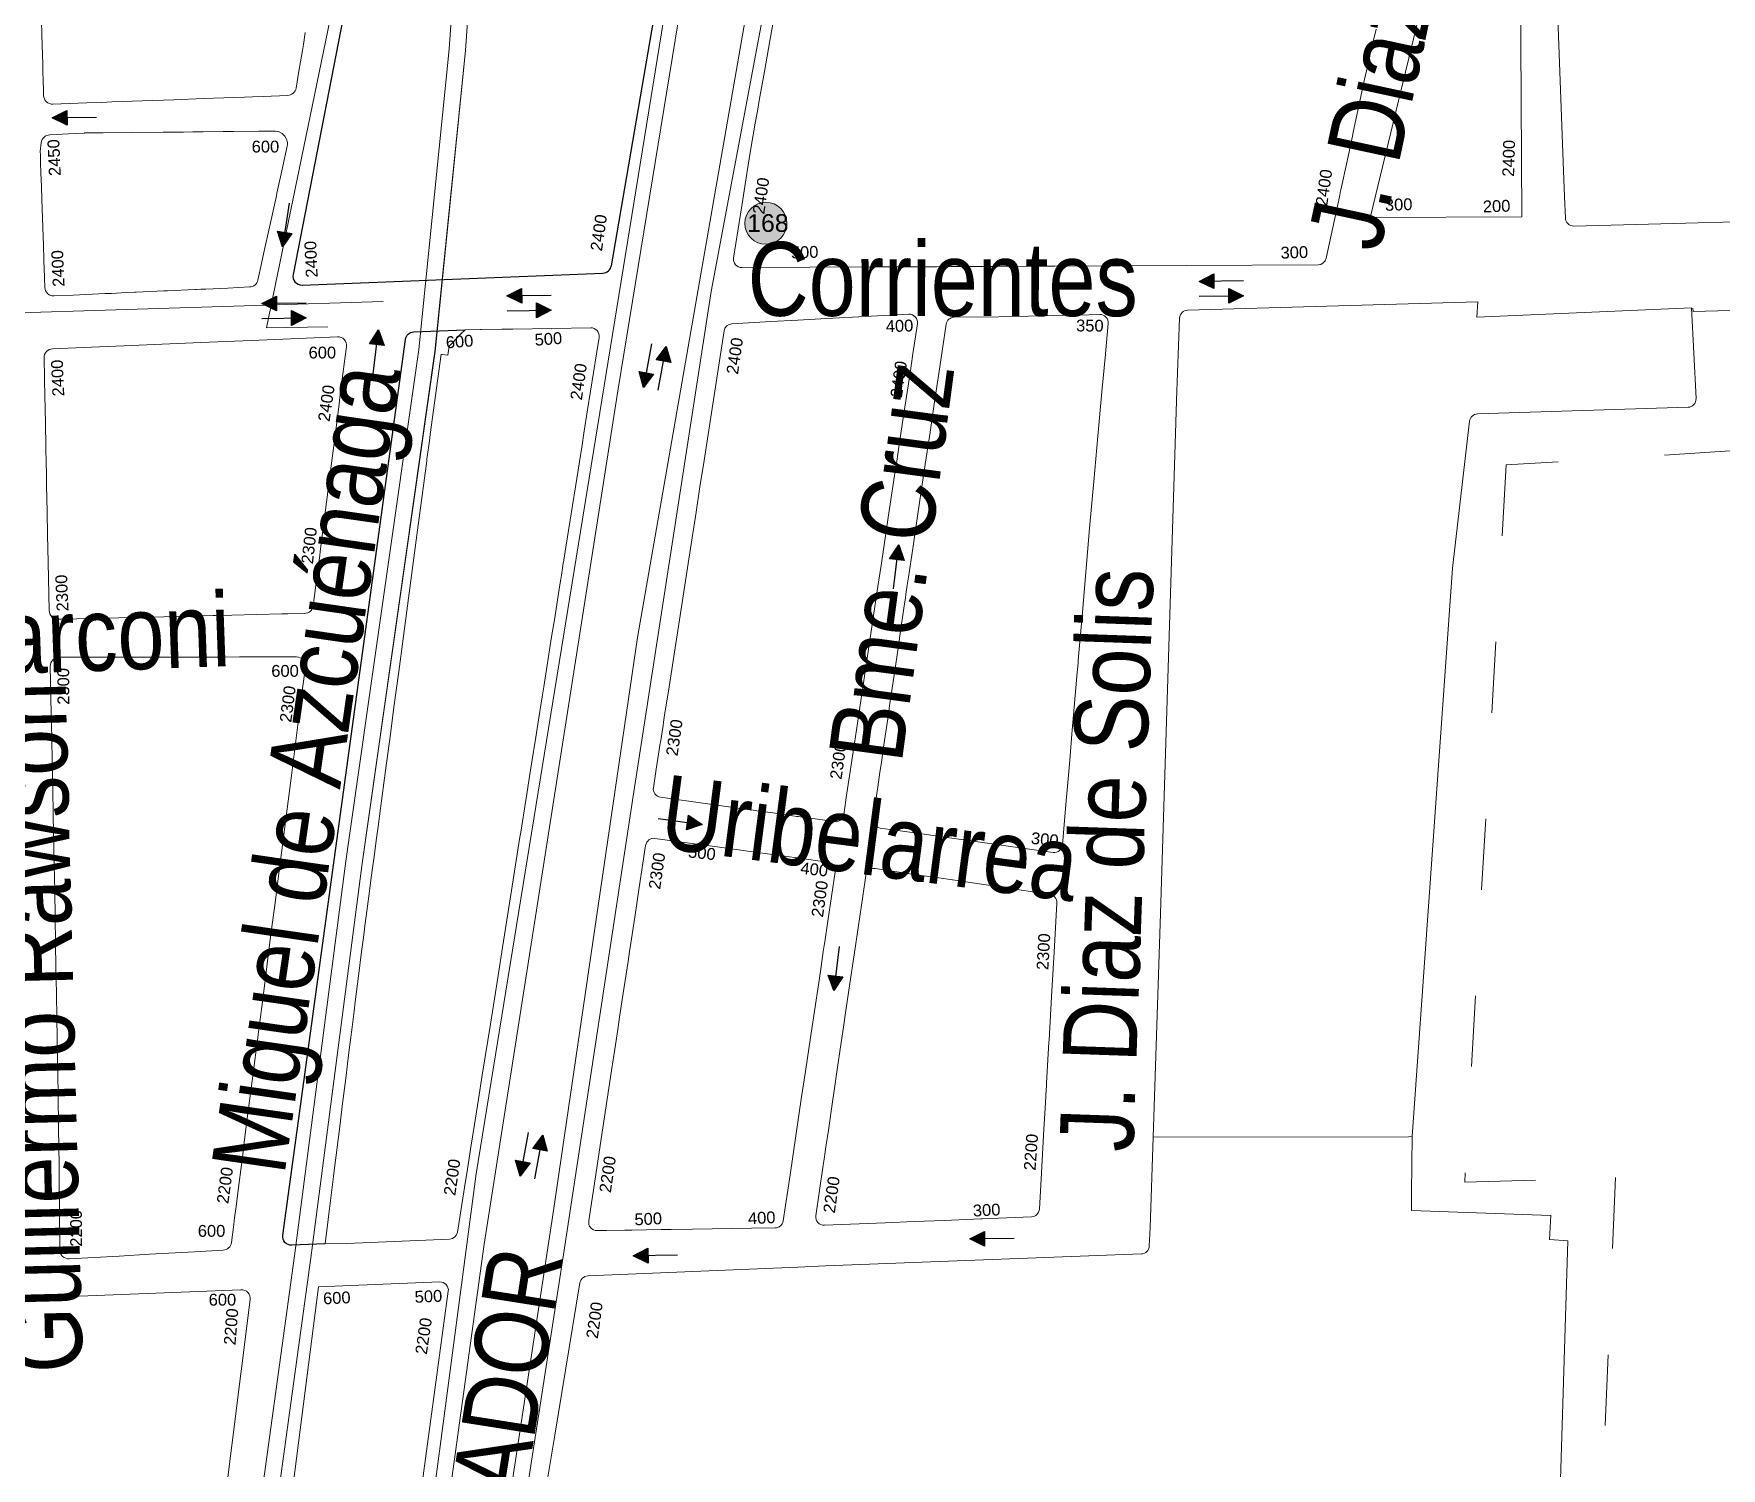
# Model space of a CAD drawing. Header units: millimetres. Extents: x 11558 to 23675, y 49449 to 61482.
# Drawn here: x 20650 to 21221, y 56063 to 56549 of the extents above; entities that cross this region are included whole.
import ezdxf

# ---------------------------------------------------------------- set-up
doc = ezdxf.new("R2010")
doc.units = ezdxf.units.MM
doc.linetypes.add('ACAD_ISO03W100', pattern=[30, 12, -18])
for name, color, linetype in [('0. plano base - nombres calles', 22, 'Continuous'), ('0. Plano Base - PLANO', 254, 'Continuous'), ('0. Plano base - sentido calles', 253, 'Continuous'), ('0. vias del tren', 252, 'VÍAS'), ('0.BARRIOS - DIVISIÓN', 12, 'ACAD_ISO03W100'), ('7. puesta en valor CC la lucila', 212, 'Continuous'), ('numeración', 7, 'Continuous')]:
    doc.layers.add(name, color=color, linetype=linetype)
for name, color, linetype, true_color in [('Linea 168 IDA', 7, 'Continuous', 0x1a1a1a), ('Linea 168 REGRESO', 7, 'Continuous', 0x330000), ('Linea 29 IDA', 7, 'Continuous', 0xc7c700), ('Linea 29 REGRESO', 7, 'Continuous', 0x004285), ('Linea 707 - ex333', 7, 'Continuous', 0xad002b), ('Linea 707 - ex333 -', 7, 'Continuous', 0x616161)]:
    doc.layers.add(name, color=color, linetype=linetype, true_color=true_color)
doc.layers.get('7. puesta en valor CC la lucila').off()
doc.styles.get("Standard").update_dxf_attribs({"font": 'arial.ttf'})
doc.linetypes.add('VÍAS', pattern='A,0.15,[130,ltypeshp.shx,S=0.25,R=0,X=0,Y=0],0.15', length=0.3)

# ---------------------------------------------------------------- blocks, each defined once
blk = doc.blocks.new('MANZANAS')
at = {"layer": '0. Plano Base - PLANO', "color": 0, "linetype": 'VÍAS', "lineweight": 5, "ltscale": 4}
for points in [[(5639317.55, 6181609.48), (5639366.67, 6181528.31), (5639386.35, 6181488.1), (5639390.94, 6181476.96), (5639403.83, 6181441.05), (5639428.42, 6181376.31), (5639440.04, 6181331.21), (5639450.46, 6181273.21), (5639462.67, 6181184.24), (5639472.53, 6181112.33), (5639482.51, 6181062.28), (5639489.44, 6181037.84), (5639518.21, 6180958.44), (5639538.98, 6180910.69), (5639576.7, 6180815.64), (5639634.63, 6180650.57), (5639680.81, 6180524.12), (5639783.34, 6180236.34)], [(5639322.12, 6181612.68), (5639371.55, 6181530.98), (5639391.43, 6181490.39), (5639396.14, 6181478.96), (5639409.05, 6181442.97), (5639433.73, 6181378), (5639445.48, 6181332.4), (5639455.96, 6181274.08), (5639468.18, 6181185), (5639478.02, 6181113.25), (5639487.92, 6181063.58), (5639494.74, 6181039.55), (5639523.38, 6180960.5), (5639544.12, 6180912.83), (5639581.91, 6180817.59), (5639639.87, 6180652.45), (5639686.05, 6180526.01), (5639788.58, 6180238.23)]]:
    blk.add_lwpolyline(points, dxfattribs=at)
at = {"layer": '0. Plano Base - PLANO', "color": 0, "linetype": 'Continuous', "lineweight": 5}
for points in [[(5639869.56, 6181351.35), (5639803.25, 6181310.3), (5639835.81, 6181157.64), (5639855.61, 6181121.89), (5639852.09, 6181119.65), (5639891.28, 6181050.66), (5639897.14, 6181040.35), (5639900.68, 6181034.12, 0.410845), (5639904.47, 6181033.05), (5639985.54, 6181077.88)], [(5639841.97, 6181003.77), (5639820.68, 6181089.93), (5639819.87, 6181093.78), (5639818.43, 6181100.56), (5639822.46, 6181102.65, -0.244872), (5639845.81, 6181102.62, -0.163586), (5639850.61, 6181097.63), (5639887.39, 6181027.67), (5639841.96, 6181003.79)], [(5639814.4, 6181061.34), (5639816.32, 6181053), (5639817.76, 6181047.78), (5639818.52, 6181045), (5639823.51, 6181026.83), (5639823.73, 6181026.03), (5639826.16, 6181017.19), (5639828.79, 6181007.6), (5639828.88, 6181007.24), (5639829.42, 6181005.28), (5639835.06, 6180984.7, -0.352152), (5639833.67, 6180981.48), (5639754.81, 6180940.03), (5639746.12, 6180935.46), (5639736.81, 6180930.56), (5639727.64, 6180925.74), (5639726.35, 6180925.06), (5639723.67, 6180923.65), (5639719.32, 6180921.37), (5639713.72, 6180918.42), (5639709.82, 6180916.37), (5639701.73, 6180912.12), (5639661, 6180890.71, -0.461923), (5639657.04, 6180892.29), (5639650.65, 6180911.32), (5639647.83, 6180919.72), (5639645.3, 6180927.27), (5639643.11, 6180934.17), (5639642.65, 6180935.63), (5639641.26, 6180940.08), (5639640.14, 6180943.67), (5639637.17, 6180953.14), (5639634.01, 6180963.24), (5639630.97, 6180972.93)], [(5639493.17, 6180893.17), (5639494.43, 6180889.29), (5639495.07, 6180887.33), (5639496.28, 6180883.6), (5639497.27, 6180880.53), (5639499.05, 6180875.06, -0.356156), (5639497.68, 6180871.52), (5639490.45, 6180867.42), (5639487.32, 6180865.64), (5639484.93, 6180864.29), (5639481.59, 6180862.39), (5639478.87, 6180860.85), (5639472.9, 6180857.46), (5639464.12, 6180852.48), (5639454.9, 6180847.25), (5639445.88, 6180842.13), (5639442.88, 6180840.43), (5639438.54, 6180837.97), (5639435.98, 6180836.51), (5639428.47, 6180832.25, -0.416741), (5639424.36, 6180833.4), (5639423.42, 6180835.1), (5639421.95, 6180837.75), (5639420.41, 6180840.52), (5639420.32, 6180840.68), (5639419.16, 6180842.77), (5639416.14, 6180848.19), (5639410.29, 6180858.7)], [(5639792.72, 6180493.16), (5639787.02, 6180510.82), (5639770.79, 6180560.49, -0.35513), (5639772.05, 6180563.79), (5639833.8, 6180599.28), (5639841.91, 6180603.9), (5639934.93, 6180656.82, 0.39076), (5639936.08, 6180660.44), (5639933.47, 6180666.03), (5639920.24, 6180693.67), (5639996.93, 6180733.74), (5639997.96, 6180734.3), (5640006.53, 6180717.42), (5640008.78, 6180712.98), (5640009.28, 6180711.99), (5640051.99, 6180732.29), (5640055.22, 6180724.86), (5640061.03, 6180727.32), (5640124.77, 6180594.85)], [(5639607.4, 6180469.8), (5639670.02, 6180505.53, -0.463147), (5639674.32, 6180503.97), (5639708.55, 6180411.44)]]:
    blk.add_lwpolyline(points, format="xyb", dxfattribs=at)
blk.add_lwpolyline([(5640033.78, 6181070.44), (5639953.68, 6181026.02), (5639952.96, 6181026.99)], dxfattribs=at)
for points in [[(5639967.05, 6180996.43), (5639904.85, 6180961.59, 0.371936), (5639903.6, 6180958.15), (5639921.43, 6180911.34), (5639997.96, 6180734.3), (5639996.93, 6180733.74), (5639920.24, 6180693.67), (5639887.52, 6180761.99), (5639815.5, 6180911.93), (5639812.35, 6180918.5), (5639812.26, 6180918.69), (5639800.37, 6180943.86, -0.394903), (5639801.54, 6180947.5), (5639887.4, 6180995.28), (5639889.56, 6180990.54), (5639952.53, 6181026.79), (5639968.1, 6181000.29, -0.42023)], [(5639732.53, 6180908.95), (5639745.89, 6180916.09), (5639754.62, 6180920.88), (5639765.9, 6180927.06), (5639772.53, 6180930.7), (5639775.82, 6180932.5, -0.447924), (5639779.76, 6180931.11), (5639783.66, 6180921.55), (5639783.72, 6180921.43), (5639788.56, 6180909.56), (5639794.25, 6180895.62), (5639800.07, 6180881.39), (5639805.62, 6180867.87), (5639811.32, 6180854.15), (5639817.1, 6180840.26), (5639820.92, 6180831.07), (5639823.33, 6180825.26), (5639823.65, 6180824.5), (5639824.93, 6180821.41), (5639832.45, 6180803.32), (5639832.94, 6180802.14), (5639836.38, 6180793.89), (5639838.32, 6180789.21), (5639842.13, 6180780.05), (5639847.4, 6180767.37, -0.430255), (5639845.75, 6180763.66), (5639829.01, 6180757.75), (5639819.21, 6180754.28), (5639810.03, 6180751.04), (5639804.91, 6180749.23), (5639796.41, 6180746.23), (5639789.99, 6180743.96, -0.415825), (5639786.41, 6180745.68), (5639783.34, 6180754.54), (5639782.89, 6180755.83), (5639781.19, 6180760.74), (5639780.57, 6180762.53), (5639780.09, 6180763.9), (5639779.83, 6180764.64), (5639778.62, 6180768.13), (5639774.73, 6180779.36), (5639773.71, 6180782.28), (5639773.48, 6180782.95), (5639770.32, 6180792.05), (5639767.04, 6180801.52), (5639765.92, 6180804.72), (5639762.55, 6180814.43), (5639761.67, 6180816.99), (5639761.24, 6180818.23), (5639760.24, 6180821.13), (5639759.36, 6180823.68), (5639756.14, 6180833.05), (5639752.83, 6180842.69), (5639749.78, 6180851.55), (5639746.53, 6180861), (5639743.22, 6180870.62), (5639739.84, 6180880.44), (5639736.7, 6180889.6), (5639731.2, 6180905.57, -0.368173)], [(5639722.47, 6180901.26), (5639725.8, 6180891.55), (5639727.14, 6180887.64), (5639729.14, 6180881.79), (5639732.44, 6180872.17), (5639735.12, 6180864.36), (5639738, 6180855.95), (5639739.31, 6180852.13), (5639742.5, 6180842.82), (5639743.71, 6180839.29), (5639749.32, 6180822.92), (5639751.16, 6180817.54), (5639752.13, 6180814.72), (5639766.07, 6180774.03), (5639769.02, 6180765.43), (5639774.55, 6180749.3), (5639776.95, 6180742.29, -0.411431), (5639775.23, 6180738.75), (5639763.57, 6180734.62), (5639763.11, 6180734.46), (5639758.96, 6180732.99), (5639755.42, 6180731.75), (5639750.21, 6180729.9), (5639749.9, 6180729.79), (5639747.26, 6180728.86), (5639719.17, 6180718.94, -0.418304), (5639715.58, 6180720.68), (5639713.56, 6180726.67), (5639711.92, 6180731.53), (5639710.7, 6180735.12), (5639710.62, 6180735.36), (5639708.78, 6180740.83), (5639708.39, 6180741.96), (5639707.64, 6180744.2), (5639704.51, 6180753.46), (5639691.01, 6180793.44), (5639685.36, 6180810.15), (5639682.6, 6180818.34), (5639679.71, 6180826.89), (5639668.8, 6180859.19), (5639665.5, 6180868.96, -0.354614), (5639666.73, 6180872.26), (5639678.15, 6180879.01), (5639686.01, 6180883.65), (5639694.41, 6180888.61), (5639701.99, 6180893.08), (5639718.4, 6180902.77, -0.475082)], [(5639464.43, 6180778.11), (5639458.79, 6180774.84, -0.41788), (5639454.67, 6180775.96), (5639453.13, 6180778.71), (5639452.94, 6180779.04), (5639450.21, 6180783.89), (5639447.53, 6180788.65), (5639446.28, 6180790.88), (5639440.03, 6180801.99), (5639437.87, 6180805.82), (5639435.67, 6180809.73), (5639433.91, 6180812.88), (5639432.67, 6180815.1), (5639432.13, 6180816.07), (5639431.03, 6180818.89, -0.370779), (5639432.33, 6180822.58), (5639437.83, 6180825.74), (5639440.3, 6180827.16), (5639442.52, 6180828.43), (5639442.6, 6180828.6), (5639445.01, 6180829.88), (5639448.09, 6180831.52), (5639456.43, 6180835.95), (5639466, 6180841.04), (5639470.94, 6180843.67), (5639472.08, 6180844.28), (5639474.91, 6180845.78), (5639475.2, 6180845.94), (5639477.97, 6180847.41), (5639483.97, 6180850.6), (5639484.36, 6180850.81), (5639487.05, 6180852.24), (5639494.6, 6180856.25), (5639499.64, 6180858.93), (5639500.21, 6180859.09), (5639500.79, 6180859.25), (5639501.98, 6180859.24), (5639503.13, 6180858.9), (5639504.13, 6180858.25), (5639504.92, 6180857.35), (5639505.21, 6180856.82), (5639505.42, 6180856.26), (5639507.25, 6180849.53), (5639507.41, 6180848.94), (5639509.69, 6180840.5), (5639509.93, 6180839.65), (5639512.65, 6180829.57), (5639512.78, 6180829.09), (5639515.06, 6180820.69), (5639516.06, 6180817), (5639517.56, 6180811.46, -0.339822), (5639516.17, 6180808.08), (5639509.71, 6180804.33), (5639503.26, 6180800.6), (5639501.87, 6180799.79), (5639500.5, 6180799), (5639500.04, 6180798.73), (5639491.92, 6180794.03), (5639491.4, 6180793.73), (5639490.99, 6180793.49), (5639482.83, 6180788.76), (5639482.51, 6180788.58), (5639480, 6180787.13), (5639475.67, 6180784.62), (5639473.78, 6180783.52)], [(5639628.97, 6180847.48), (5639630.77, 6180842.1), (5639636.83, 6180823.93), (5639639.37, 6180816.33), (5639640.67, 6180812.44), (5639651.75, 6180779.23), (5639653.16, 6180775.01), (5639653.48, 6180774.06), (5639654.78, 6180770.15), (5639655.21, 6180768.86), (5639655.82, 6180767.03), (5639657.69, 6180761.44), (5639659.39, 6180756.35), (5639661.47, 6180750.12), (5639666.89, 6180733.86), (5639667.96, 6180730.66), (5639670.95, 6180721.71), (5639672.36, 6180717.48), (5639675.24, 6180708.86), (5639675.45, 6180708.21), (5639677.11, 6180703.26), (5639679, 6180697.58), (5639679.41, 6180696.36), (5639682.45, 6180687.24), (5639683.42, 6180684.36), (5639688.99, 6180667.65), (5639695.19, 6180649.09), (5639698.19, 6180640.08), (5639700.73, 6180632.47), (5639703.51, 6180624.17), (5639709.02, 6180607.66), (5639711.64, 6180599.78), (5639714.39, 6180591.57), (5639717.06, 6180583.54), (5639719.47, 6180576.34), (5639720.54, 6180573.12), (5639726.05, 6180556.63, -0.356896), (5639724.79, 6180553.32), (5639694.46, 6180535.89), (5639688.14, 6180532.39), (5639685.24, 6180540.22), (5639684.25, 6180542.88), (5639682.98, 6180546.29), (5639680.12, 6180554), (5639679.16, 6180556.61), (5639674.19, 6180569.99), (5639671.47, 6180577.34), (5639668.52, 6180585.3), (5639666.79, 6180589.96), (5639665.42, 6180593.66), (5639662.44, 6180601.7), (5639660.51, 6180606.89), (5639659.43, 6180609.8), (5639656.37, 6180618.05), (5639653.44, 6180625.96), (5639652.09, 6180629.66), (5639651.18, 6180632.18), (5639650.44, 6180634.2), (5639649.34, 6180637.24), (5639646.43, 6180645.29), (5639644.84, 6180649.69), (5639643.76, 6180652.68), (5639642.15, 6180657.15), (5639640.55, 6180661.56), (5639638.94, 6180666.01), (5639636.84, 6180671.83), (5639632.44, 6180684.02), (5639628.2, 6180695.75), (5639625.06, 6180704.42), (5639620.94, 6180715.84), (5639619.79, 6180719.01), (5639613.92, 6180735.28), (5639605.12, 6180759.61), (5639596.46, 6180783.5), (5639596.22, 6180784.16), (5639596.01, 6180784.74), (5639594.16, 6180789.93), (5639593.43, 6180791.95), (5639584.2, 6180817.76), (5639584.6, 6180817.93), (5639586.33, 6180818.59), (5639585.32, 6180821.42), (5639585.75, 6180822.85), (5639587.06, 6180827.25), (5639587.41, 6180828.43), (5639587.53, 6180828.82), (5639592.17, 6180831.32), (5639592.26, 6180831.37), (5639592.41, 6180831.46), (5639598.47, 6180834.73), (5639601.76, 6180836.51), (5639624.98, 6180849.06, -0.465957)], [(5639511.27, 6180678.85), (5639510.47, 6180678.41, -0.415059), (5639506.39, 6180679.6), (5639498.54, 6180693.99), (5639494.15, 6180702.04), (5639490.39, 6180708.93), (5639486.02, 6180716.95), (5639484.72, 6180719.33), (5639484.15, 6180720.36), (5639482.5, 6180723.39), (5639482.24, 6180723.86), (5639480.31, 6180727.42), (5639479.5, 6180728.89), (5639473.36, 6180740.14), (5639471.9, 6180742.83), (5639465.43, 6180754.69, -0.407735), (5639466.57, 6180758.73), (5639475.71, 6180763.98), (5639487.53, 6180770.78), (5639498.79, 6180777.25), (5639510.13, 6180783.77), (5639525.03, 6180792.33), (5639550.25, 6180806.82, -0.464997), (5639554.56, 6180805.25), (5639555.97, 6180801.41), (5639556.3, 6180800.52), (5639557.8, 6180796.42), (5639559.65, 6180791.38), (5639560.82, 6180788.17), (5639561, 6180787.69), (5639565.57, 6180775.21), (5639569.47, 6180764.58), (5639570.07, 6180762.95), (5639578.62, 6180739.63), (5639579.09, 6180738.34), (5639581.62, 6180731.44), (5639582.48, 6180729.1), (5639582.9, 6180727.94), (5639584.98, 6180722.27, -0.370354), (5639583.61, 6180718.61), (5639578.59, 6180715.85), (5639576.86, 6180714.89), (5639562.01, 6180706.72), (5639557.17, 6180704.06), (5639556.47, 6180703.67), (5639552.08, 6180701.26), (5639549.01, 6180699.58), (5639547.21, 6180698.59), (5639544.39, 6180697.04), (5639541.82, 6180695.63), (5639537.35, 6180693.18), (5639532.03, 6180690.25), (5639528.44, 6180688.28), (5639523.62, 6180685.64), (5639520.52, 6180683.93), (5639515.98, 6180681.44)], [(5639831.2, 6180617.46), (5639825.51, 6180633.86), (5639824.83, 6180635.81), (5639823.48, 6180639.71), (5639821.58, 6180645.18), (5639818.16, 6180655.06), (5639816.92, 6180658.64), (5639815.05, 6180664.03), (5639811.76, 6180673.52), (5639810.06, 6180678.41), (5639808.46, 6180683.04), (5639805.15, 6180692.59), (5639801.96, 6180701.79), (5639798.66, 6180711.33), (5639795.37, 6180720.82), (5639793.07, 6180727.44, -0.414544), (5639794.8, 6180731), (5639808.16, 6180735.61), (5639814.63, 6180737.85), (5639820.56, 6180739.9), (5639824.17, 6180741.14), (5639829.17, 6180742.87), (5639832.88, 6180744.15), (5639842.88, 6180747.6), (5639851.31, 6180750.52, -0.38819), (5639854.77, 6180749.02), (5639861.62, 6180733.77), (5639867.74, 6180720.15), (5639873.83, 6180706.6), (5639874.11, 6180705.98), (5639879.82, 6180693.26), (5639880.05, 6180692.76), (5639880.33, 6180692.14), (5639880.62, 6180691.48), (5639882.51, 6180687.27), (5639886.19, 6180679.09), (5639892.28, 6180665.54), (5639897.29, 6180654.38, -0.385903), (5639896.13, 6180650.8), (5639881.6, 6180642.49), (5639881.28, 6180642.3), (5639870.44, 6180636.1), (5639861.61, 6180631.04), (5639853.11, 6180626.17), (5639835.23, 6180615.94, -0.469859)], [(5639723.94, 6180705.7), (5639744.7, 6180713.14), (5639753.82, 6180716.4), (5639763.38, 6180719.78), (5639772.71, 6180723.09), (5639779.24, 6180725.4), (5639779.72, 6180725.57, -0.41689), (5639783.3, 6180723.84), (5639788.79, 6180707.87), (5639791.1, 6180701.13), (5639791.5, 6180699.98), (5639792.17, 6180698.03), (5639794.4, 6180691.56), (5639800.03, 6180675.18), (5639802.75, 6180667.26), (5639805.52, 6180659.21), (5639808.36, 6180650.93), (5639817.01, 6180625.78), (5639822.15, 6180610.82, -0.367419), (5639820.83, 6180607.44), (5639813.79, 6180603.65), (5639796.25, 6180594.22), (5639789.85, 6180590.78), (5639786.84, 6180589.16), (5639778.09, 6180584.45), (5639776.01, 6180583.33), (5639770.56, 6180580.4), (5639767.74, 6180578.88, -0.463324), (5639763.77, 6180580.45), (5639761.76, 6180586.33), (5639760.36, 6180590.44), (5639758.62, 6180595.52), (5639755.43, 6180604.86), (5639747.11, 6180629.26), (5639744.79, 6180636.07), (5639742.61, 6180642.46), (5639741.23, 6180646.49), (5639738.58, 6180654.26), (5639735.79, 6180662.44), (5639735.09, 6180664.5), (5639733.97, 6180667.79), (5639733.04, 6180670.52), (5639730.17, 6180678.91), (5639726.92, 6180688.45), (5639722.24, 6180702.16, -0.409791)], [(5639609.41, 6180489.18), (5639604.65, 6180498.18), (5639595.87, 6180514.78), (5639590.12, 6180525.41), (5639584.48, 6180535.84), (5639578.46, 6180546.97), (5639572.36, 6180558.25), (5639568.26, 6180565.84), (5639564.21, 6180573.31), (5639560.17, 6180580.8), (5639556.08, 6180588.34), (5639551.73, 6180596.4), (5639547.65, 6180603.95), (5639539.6, 6180618.72), (5639535.18, 6180626.82), (5639531.05, 6180634.4), (5639526.92, 6180641.97), (5639525.19, 6180645.15), (5639520.7, 6180653.37), (5639515.44, 6180663.01, -0.419676), (5639516.69, 6180667.1), (5639524.89, 6180671.38), (5639526.14, 6180672.03), (5639536.27, 6180677.32), (5639537.75, 6180678.09), (5639547.8, 6180683.33), (5639563.59, 6180691.56), (5639564.95, 6180692.28), (5639570.84, 6180695.35), (5639572.91, 6180696.43), (5639579.04, 6180699.63), (5639582.37, 6180701.36), (5639587.96, 6180704.28, -0.452688), (5639592.17, 6180702.65), (5639596.17, 6180691.73), (5639604.91, 6180667.89), (5639610.97, 6180651.37), (5639614.01, 6180643.07), (5639617.04, 6180634.8), (5639620.17, 6180626.25), (5639622.99, 6180618.57), (5639626.06, 6180610.2), (5639629.93, 6180599.63), (5639632.1, 6180593.72), (5639635.05, 6180585.66), (5639640.78, 6180570.04), (5639643.73, 6180561.99), (5639646.74, 6180553.77), (5639648.02, 6180550.29), (5639649.74, 6180545.6), (5639652.71, 6180537.48), (5639655.84, 6180528.96), (5639656.89, 6180526.1), (5639657.64, 6180524.03), (5639659.77, 6180518.22, -0.361454), (5639658.49, 6180514.61), (5639650.14, 6180509.66), (5639637.02, 6180501.89), (5639628.19, 6180496.65), (5639613.59, 6180488, -0.428499)], [(5639828.42, 6180259.44), (5639793.64, 6180240.49), (5639750.14, 6180361.33), (5639748.15, 6180366.87), (5639746.66, 6180371.02), (5639740.87, 6180387.08), (5639731.35, 6180413.55), (5639692.79, 6180518.52), (5639728.52, 6180538.91, -0.466376), (5639732.54, 6180537.42), (5639754.62, 6180475.74), (5639758.08, 6180466.08), (5639779.93, 6180405.02), (5639781.3, 6180401.15), (5639812.08, 6180314.2), (5639815.27, 6180304.92), (5639815.71, 6180303.63), (5639816.27, 6180302.02), (5639817.95, 6180297.13), (5639829.73, 6180262.8, -0.365803)]]:
    blk.add_lwpolyline(points, format="xyb", close=True, dxfattribs=at)
at = {"layer": '0. Plano Base - PLANO', "color": 0}
for points in [[(5639515.41, 6180942.19), (5639496.33, 6180931.6, 0.351139), (5639494.91, 6180928.12), (5639527.22, 6180818.6, 0.483851), (5639531.58, 6180816.84), (5639620.13, 6180867.38, 0.353978), (5639621.5, 6180870.9), (5639589.87, 6180970.09)], [(5639688.14, 6180532.39), (5639678.38, 6180526.81, -0.46701), (5639674.06, 6180528.4), (5639571.16, 6180816.61, -0.363506), (5639572.49, 6180820.23), (5639587.53, 6180828.82)]]:
    blk.add_lwpolyline(points, format="xyb", dxfattribs=at)
blk = doc.blocks.new('168 ida')
at = {"layer": 'Linea 168 REGRESO', "lineweight": 211, "true_color": 0xededed}
h = blk.add_hatch(color=7, dxfattribs=at)
h.dxf.hatch_style = 1
edge = h.paths.add_edge_path()
edge.add_arc((0, 0), 7.11, 0, 360)
at = {"layer": 'Linea 168 REGRESO', "lineweight": 9}
blk.add_circle((0, 0), 7.11, dxfattribs=at)
at = {"layer": 'Linea 168 REGRESO', "lineweight": 15, "insert": (-6.3, 3.1), "char_height": 6, "attachment_point": 1}
blk.add_mtext_dynamic_manual_height_columns('168', width=16.4579, gutter_width=12.5, heights=[0], dxfattribs=at)

msp = doc.modelspace()

# ---------------------------------------------------------------- hatches: boundary and pattern name
at = {"layer": '0. Plano base - sentido calles', "linetype": 'Continuous', "lineweight": 25, "ltscale": 2, "true_color": 0x1a1a1a}
h = msp.add_hatch(color=250, dxfattribs=at)
h.dxf.hatch_style = 1
h.paths.add_polyline_path([(20656.19, 56520.22), (20661.21, 56517.77), (20661.19, 56520.27)])
h.paths.add_polyline_path([(20656.19, 56520.22), (20661.19, 56520.27), (20661.16, 56522.77)])
h = msp.add_hatch(color=250, dxfattribs=at)
h.dxf.hatch_style = 1
h.paths.add_polyline_path([(20734.09, 56476.6), (20737.34, 56481.14), (20734.88, 56481.54)])
h.paths.add_polyline_path([(20734.09, 56476.6), (20734.88, 56481.54), (20732.41, 56481.93)])
h = msp.add_hatch(color=250, dxfattribs=at)
h.dxf.hatch_style = 1
h.paths.add_polyline_path([(21044.45, 56464.89), (21049.48, 56462.44), (21049.45, 56464.94)])
h.paths.add_polyline_path([(21044.45, 56464.89), (21049.45, 56464.94), (21049.42, 56467.44)])
h = msp.add_hatch(color=250, dxfattribs=at)
h.dxf.hatch_style = 1
h.paths.add_polyline_path([(20810.1, 56459.98), (20815.13, 56457.54), (20815.1, 56460.04)])
h.paths.add_polyline_path([(20810.1, 56459.98), (20815.1, 56460.04), (20815.07, 56462.54)])
h = msp.add_hatch(color=250, dxfattribs=at)
h.dxf.hatch_style = 1
h.paths.add_polyline_path([(21059.5, 56460.05), (21054.47, 56462.5), (21054.5, 56460)])
h.paths.add_polyline_path([(21059.5, 56460.05), (21054.5, 56460), (21054.53, 56457.5)])
h = msp.add_hatch(color=250, dxfattribs=at)
h.dxf.hatch_style = 1
h.paths.add_polyline_path([(20727.11, 56457.39), (20732.14, 56454.94), (20732.11, 56457.44)])
h.paths.add_polyline_path([(20727.11, 56457.39), (20732.11, 56457.44), (20732.08, 56459.94)])
h = msp.add_hatch(color=250, dxfattribs=at)
h.dxf.hatch_style = 1
h.paths.add_polyline_path([(20825.15, 56455.15), (20820.13, 56457.59), (20820.15, 56455.09)])
h.paths.add_polyline_path([(20825.15, 56455.15), (20820.15, 56455.09), (20820.18, 56452.59)])
h = msp.add_hatch(color=250, dxfattribs=at)
h.dxf.hatch_style = 1
h.paths.add_polyline_path([(20742.16, 56452.56), (20737.14, 56455), (20737.16, 56452.5)])
h.paths.add_polyline_path([(20742.16, 56452.56), (20737.16, 56452.5), (20737.19, 56450)])
h = msp.add_hatch(color=250, dxfattribs=at)
h.dxf.hatch_style = 1
h.paths.add_polyline_path([(20766.62, 56448.47), (20763.55, 56443.8), (20766.03, 56443.51)])
h.paths.add_polyline_path([(20766.62, 56448.47), (20766.03, 56443.51), (20768.51, 56443.21)])
h = msp.add_hatch(color=250, dxfattribs=at)
h.dxf.hatch_style = 1
h.paths.add_polyline_path([(20864.02, 56442.83), (20860.66, 56438.37), (20863.12, 56437.91)])
h.paths.add_polyline_path([(20864.02, 56442.83), (20863.12, 56437.91), (20865.58, 56437.46)])
h = msp.add_hatch(color=250, dxfattribs=at)
h.dxf.hatch_style = 1
h.paths.add_polyline_path([(20856.39, 56428.98), (20859.75, 56433.45), (20857.29, 56433.9)])
h.paths.add_polyline_path([(20856.39, 56428.98), (20857.29, 56433.9), (20854.84, 56434.35)])
h = msp.add_hatch(color=250, dxfattribs=at)
h.dxf.hatch_style = 1
h.paths.add_polyline_path([(20942.76, 56375.67), (20939.69, 56371), (20942.17, 56370.71)])
h.paths.add_polyline_path([(20942.76, 56375.67), (20942.17, 56370.71), (20944.65, 56370.41)])
h = msp.add_hatch(color=250, dxfattribs=at)
h.dxf.hatch_style = 1
h.paths.add_polyline_path([(20876.24, 56281.08), (20871.62, 56284.22), (20871.29, 56281.74)])
h.paths.add_polyline_path([(20876.24, 56281.08), (20871.29, 56281.74), (20870.96, 56279.26)])
h = msp.add_hatch(color=250, dxfattribs=at)
h.dxf.hatch_style = 1
h.paths.add_polyline_path([(20920.77, 56224.85), (20923.85, 56229.52), (20921.36, 56229.82)])
h.paths.add_polyline_path([(20920.77, 56224.85), (20921.36, 56229.82), (20918.88, 56230.11)])
h = msp.add_hatch(color=250, dxfattribs=at)
h.dxf.hatch_style = 1
h.paths.add_polyline_path([(20822.22, 56175.9), (20818.86, 56171.43), (20821.32, 56170.98)])
h.paths.add_polyline_path([(20822.22, 56175.9), (20821.32, 56170.98), (20823.78, 56170.53)])
h = msp.add_hatch(color=250, dxfattribs=at)
h.dxf.hatch_style = 1
h.paths.add_polyline_path([(20814.59, 56162.05), (20817.96, 56166.52), (20815.5, 56166.97)])
h.paths.add_polyline_path([(20814.59, 56162.05), (20815.5, 56166.97), (20813.04, 56167.42)])
h = msp.add_hatch(color=250, dxfattribs=at)
h.dxf.hatch_style = 1
h.paths.add_polyline_path([(20966.81, 56140.77), (20971.83, 56138.32), (20971.81, 56140.82)])
h.paths.add_polyline_path([(20966.81, 56140.77), (20971.81, 56140.82), (20971.78, 56143.32)])
h = msp.add_hatch(color=250, dxfattribs=at)
h.dxf.hatch_style = 1
h.paths.add_polyline_path([(20852.86, 56135.08), (20857.89, 56132.63), (20857.86, 56135.13)])
h.paths.add_polyline_path([(20852.86, 56135.08), (20857.86, 56135.13), (20857.83, 56137.63)])
at = {"layer": 'Linea 168 IDA', "lineweight": 15}
h = msp.add_hatch(dxfattribs=at)
h.set_pattern_fill('AR-B816', color=256)
h.set_pattern_definition([(0, (5998.47, 2987.03), (0, 203.2), []), (90, (5998.47, 2987.03), (-203.2, 203.2), [203.2, -203.2])])
h.paths.add_polyline_path([(20839.31, 56492.45, 1), (20847.68, 56492.45, 1)])
h.paths.add_polyline_path([(20840.06, 56489.51), (20847.14, 56489.51), (20847.14, 56494.66), (20840.06, 56494.66)], flags=25)
h = msp.add_hatch(dxfattribs=at)
h.set_pattern_fill('AR-B816', color=256)
h.set_pattern_definition([(0, (5942.02, 2643.55), (0, 203.2), []), (90, (5942.02, 2643.55), (-203.2, 203.2), [203.2, -203.2])])
h.paths.add_polyline_path([(20782.86, 56148.97, 1), (20791.23, 56148.97, 1)])
h.paths.add_polyline_path([(20783.61, 56146.02), (20790.69, 56146.02), (20790.69, 56151.17), (20783.61, 56151.17)], flags=25)

# ---------------------------------------------------------------- linework, layer by layer
at = {"layer": '0. Plano base - sentido calles', "color": 250, "linetype": 'Continuous', "lineweight": 25, "ltscale": 2, "true_color": 0x1a1a1a}
for points in [[(20671.19, 56520.39), (20656.19, 56520.22), (20661.16, 56522.77), (20661.21, 56517.77), (20656.19, 56520.22)], [(20736.45, 56491.41), (20734.09, 56476.6), (20732.41, 56481.93), (20737.34, 56481.14), (20734.09, 56476.6)], [(21059.45, 56465.05), (21044.45, 56464.89), (21049.42, 56467.44), (21049.48, 56462.44), (21044.45, 56464.89)], [(20825.1, 56460.15), (20810.1, 56459.98), (20815.07, 56462.54), (20815.13, 56457.54), (20810.1, 56459.98)], [(21044.5, 56459.89), (21059.5, 56460.05), (21054.53, 56457.5), (21054.47, 56462.5), (21059.5, 56460.05)], [(20742.11, 56457.56), (20727.11, 56457.39), (20732.08, 56459.94), (20732.14, 56454.94), (20727.11, 56457.39)], [(20810.15, 56454.98), (20825.15, 56455.15), (20820.18, 56452.59), (20820.13, 56457.59), (20825.15, 56455.15)], [(20727.16, 56452.39), (20742.16, 56452.56), (20737.19, 56450), (20737.14, 56455), (20742.16, 56452.56)], [(20764.84, 56433.58), (20766.62, 56448.47), (20768.51, 56443.21), (20763.55, 56443.8), (20766.62, 56448.47)], [(20859.1, 56443.74), (20856.39, 56428.98), (20854.84, 56434.35), (20859.75, 56433.45), (20856.39, 56428.98)], [(20861.31, 56428.08), (20864.02, 56442.83), (20865.58, 56437.46), (20860.66, 56438.37), (20864.02, 56442.83)], [(20940.98, 56360.78), (20942.76, 56375.67), (20944.65, 56370.41), (20939.69, 56371), (20942.76, 56375.67)], [(20861.37, 56283.05), (20876.24, 56281.08), (20870.96, 56279.26), (20871.62, 56284.22), (20876.24, 56281.08)], [(20922.55, 56239.75), (20920.77, 56224.85), (20918.88, 56230.11), (20923.85, 56229.52), (20920.77, 56224.85)], [(20817.31, 56176.8), (20814.59, 56162.05), (20813.04, 56167.42), (20817.96, 56166.52), (20814.59, 56162.05)], [(20819.51, 56161.15), (20822.22, 56175.9), (20823.78, 56170.53), (20818.86, 56171.43), (20822.22, 56175.9)], [(20981.81, 56140.94), (20966.81, 56140.77), (20971.78, 56143.32), (20971.83, 56138.32), (20966.81, 56140.77)], [(20867.86, 56135.25), (20852.86, 56135.08), (20857.83, 56137.63), (20857.89, 56132.63), (20852.86, 56135.08)]]:
    msp.add_lwpolyline(points, dxfattribs=at)
at = {"layer": '0. vias del tren', "color": 252, "lineweight": 13, "ltscale": 5}
for points in [[(20916.27, 57265.71), (20922.43, 57171.04), (20921.36, 57126.29), (20920.3, 57114.28), (20915.18, 57076.47), (20907.15, 57007.69), (20896.67, 56962.31), (20879.18, 56906.04), (20848.99, 56821.46), (20824.59, 56753.1), (20810.37, 56704.08), (20805.25, 56679.2), (20794.18, 56595.48), (20790.59, 56543.53), (20780.24, 56441.8), (20755.55, 56268.61), (20738.23, 56135.11), (20696.54, 55832.46)], [(20921.8, 57266.45), (20927.99, 57171.15), (20926.92, 57125.97), (20925.83, 57113.66), (20920.7, 57075.77), (20912.64, 57006.74), (20902.05, 56960.86), (20884.46, 56904.28), (20854.23, 56819.59), (20829.89, 56751.39), (20815.78, 56702.75), (20810.74, 56678.27), (20799.72, 56594.92), (20796.14, 56543.06), (20785.77, 56441.13), (20761.06, 56267.86), (20743.75, 56134.37), (20702.05, 55831.73)]]:
    msp.add_lwpolyline(points, dxfattribs=at)
at = {"layer": '0.BARRIOS - DIVISIÓN', "color": 14, "lineweight": 18, "ltscale": 2}
msp.add_lwpolyline([(17027.55, 58263.71), (19945.72, 58287.94), (19902.09, 57798.86), (19856.05, 57250.46), (20909.53, 57261.75), (21026.57, 57261.35), (21295.4, 57263.73), (21207.14, 57047.24), (21397.73, 57041.84), (21346.41, 56770.65), (21370.88, 56749.89), (21369.71, 56721.79), (21410.13, 56720.2), (21422.01, 56694.22), (21424.96, 56493.28), (21477.94, 56493.24), (21485.42, 56452.7), (21228.86, 56438.95), (21225.94, 56407.63), (21148.42, 56402.76), (21134.38, 56160), (21185.39, 56161.52), (21178.83, 56000.77)], dxfattribs=at)
at = {"layer": 'Linea 168 IDA', "lineweight": 15}
msp.add_lwpolyline([(21322.55, 58300.09), (21153.53, 58013.12), (21076.23, 57827.96), (21005.05, 57649.05), (20982.11, 57589.38), (20977.82, 57341.53), (20973.29, 57117.77), (20963.99, 57059.48), (20919.57, 56828.6), (20873.89, 56588.03), (20847.82, 56428.53), (20802.45, 56139.06), (20776.13, 55948.55)], dxfattribs=at)
at = {"layer": 'Linea 168 REGRESO', "lineweight": 15}
msp.add_lwpolyline([(20800.79, 55985.68), (20825.9, 56150.45), (20854.3, 56344.34), (20890.73, 56553.48), (20912.6, 56680.43), (20979.96, 57088.07), (20984.13, 57166.66), (20987.01, 57373.21), (20991.42, 57514.31), (20992.86, 57590.93), (21120.76, 57904.83), (21181.05, 58032.14), (21336.09, 58295.82)], dxfattribs=at)
at = {"layer": 'Linea 29 IDA', "lineweight": 15}
msp.add_lwpolyline([(21019.98, 56597.26), (20869.64, 56593.55), (20799.67, 56162.85), (20767.05, 55916.18), (20754.35, 55824.42), (20730.16, 55668.86), (20693.21, 55453.62), (20665.68, 55270.22), (20635.65, 55038.02), (20603.52, 54811.51), (20579.12, 54649.56), (20554.5, 54486.06), (20510.44, 54207.18), (20483.1, 53975.77), (20436.04, 53459.58), (20433.08, 53392.34), (20431.06, 53381.34), (20424.24, 53211.15)], dxfattribs=at)
at = {"layer": 'Linea 29 REGRESO', "lineweight": 15}
msp.add_lwpolyline([(20807.91, 55997.79), (20829.77, 56138.47), (20852.65, 56289.18), (20879.25, 56461.43), (20903.3, 56589.7), (21019.19, 56592.73)], dxfattribs=at)
at = {"layer": 'Linea 707 - ex333', "lineweight": 15}
msp.add_lwpolyline([(20768.2, 56458.06), (20544.4, 56451.06), (20537.99, 56656.66), (20335.37, 56650.07), (20336.38, 56746.84), (19806.95, 56735.94), (19806.79, 56730.33), (19805.14, 56673.31), (19798.92, 56520.24), (19790.34, 56420.96), (19746.53, 56093.63), (19023.06, 56065.25), (17603.5, 56004.23), (17584.54, 56331.61), (17574.29, 56500.95), (17549.93, 56664.61), (17480.73, 56999.38), (17364.89, 56998.04), (17439.93, 56623.18), (16698.16, 56586.31), (16737.02, 56278.82), (15906.22, 56238.18)], dxfattribs=at)
at = {"layer": 'Linea 707 - ex333 -', "lineweight": 15}
msp.add_lwpolyline([(16284.29, 56100.61), (16770.05, 56119.2), (16760.03, 56280.13), (16997.87, 56292.34), (17450.19, 56314.17), (17463.24, 56326.71), (17579.43, 56333.65), (17590.18, 56323.96), (18660.8, 56389.35), (19818.33, 56415.39), (19818.57, 56423.01), (19823.49, 56515.98), (19823.68, 56531.64), (19826.62, 56627.64), (19827.39, 56634.83), (20644.2, 56655.52), (20646.56, 56583.71), (20756.8, 56585.61), (20728.72, 56449.14), (20749.52, 56449.55)], dxfattribs=at)

# ---------------------------------------------------------------- block references
at = {"layer": '0. Plano Base - PLANO', "color": 28, "lineweight": 5, "true_color": 0x0d0d0d, "rotation": 332.5463477508169}
msp.add_blockref('MANZANAS', (-7833237.48, -2828296.13), dxfattribs=at)
at = {"layer": '7. puesta en valor CC la lucila', "color": 250, "lineweight": 30, "rotation": 332.5463477508169}
msp.add_blockref('MANZANAS', (-7833237.48, -2828296.13), dxfattribs=at)
at = {"layer": 'Linea 168 REGRESO', "lineweight": 15}
msp.add_blockref('168 ida', (20897.78, 56484.55), dxfattribs=at)

# ---------------------------------------------------------------- texts
at = {"layer": '0. plano base - nombres calles', "color": 250, "lineweight": 15, "true_color": 0x1a1a1a, "char_height": 25, "attachment_point": 1}
for s, insert, rotation in [('{\\fArial Narrow|b0|i0|c0|p34;J. Diaz de Solis}', (21081.08, 56479.64), 77.8561), ('{\\fArial Narrow|b0|i0|c0|p34;Corrientes}', (20891.63, 56478.25), 359.9615), ('{\\fArial Narrow|b0|i0|c0|p34;Miguel de Azcuénaga}', (20710, 56165.55), 81.7952), ('{\\fArial Narrow|b0|i0|c0|p34;Bme. Cruz}', (20918.96, 56304.79), 82.3886), ('{\\fArial Narrow|b0|i0|c0|p34;J. Diaz de Solis}', (20997.14, 56170.95), 87.9912), ('{\\fArial Narrow|b0|i0|c0|p34;G. Marconi}', (20575.93, 56354.71), 2.0327), ('{\\fArial Narrow|b0|i0|c0|p34;Guillermo Rawson}', (20641.54, 56095.11), 91.4291), ('{\\fArial Narrow|b0|i0|c0|p34;Uribelarrea}', (20864.47, 56298.04), 352.5782), ('{\\fArial Narrow|b0|i0|c0|p34;AV. DEL LIBERTADOR}', (20757.46, 55842.16), 81.0194)]:
    msp.add_mtext_dynamic_manual_height_columns(s, width=329.255, gutter_width=12.5, heights=[0], dxfattribs=dict(at, insert=insert, rotation=rotation))
at = {"layer": 'numeración', "color": 251, "true_color": 0x606162, "char_height": 4, "attachment_point": 1}
for s, insert, rotation in [('2450', (20655.08, 56500.49), 92.5136), ('2400', (21147.07, 56500.42, 0.54), 88.316), ('2400', (21083.83, 56490.79, 0.54), 81.811), ('2400', (20893.25, 56488.01, 0.54), 81.811), ('300', (21107.29, 56492.77), 1.7874), ('200', (21140.45, 56492.24), 1.7874), ('2400', (20838.32, 56475.5), 81.811), ('2400', (20656.37, 56462.97), 92.5136), ('2400', (20742.06, 56466.1), 92.5136), ('500', (20906.18, 56476.65), 1.7874), ('300', (21071.96, 56476.58), 1.7874), ('400', (20938.31, 56451.71), 1.7874), ('350', (21002.83, 56451.98), 359.428), ('600', (20789.28, 56446.21), 4.293), ('500', (20819.35, 56447.09), 4.293), ('2400', (20884.37, 56433.83, 0.54), 81.811), ('2400', (20656.28, 56425.89), 92.5136), ('2400', (20831.5, 56425.09), 81.811), ('2400', (20939.86, 56425.91, 0.54), 81.811), ('2400', (20746.1, 56417.79), 81.811), ('2300', (20740.45, 56369.54), 83.5013), ('2300', (20657.72, 56353.12), 92.5136), ('2300', (20657.95, 56321.59), 90.2497), ('2300', (20733.13, 56315.92), 82.7808), ('2300', (20863.91, 56304.61, 0.54), 81.811), ('2300', (20919.4, 56296.69, 0.54), 81.811), ('500', (20871.73, 56273.92), 353.8636), ('300', (20987.8, 56278.53), 353.8636), ('2300', (20858.02, 56259.48, 0.54), 81.811), ('400', (20909.75, 56268.38), 353.8636), ('2300', (20913.12, 56250.02, 0.54), 81.811), ('2300', (20989.4, 56231.92, 0.54), 86.8501), ('2200', (20985.07, 56164.1, 0.54), 85.9109), ('2200', (20711.82, 56153.03), 82.3809), ('2200', (20788.66, 56155.81), 81.811), ('2200', (20841.32, 56156.77, 0.54), 81.811), ('2200', (20917.13, 56149.88, 0.54), 81.811), ('2200', (20662.27, 56138.13), 90.2497), ('500', (20853.2, 56149.35), 2.6956), ('400', (20891.62, 56149.72), 2.6956), ('300', (20967.77, 56152.34), 2.6933), ('600', (20747.77, 56122.6), 2.6956), ('500', (20778.8, 56123.14), 2.6956), ('2200', (20836.89, 56107.41, 0.54), 81.811), ('2200', (20714.23, 56105.03), 85.4178), ('2200', (20779.02, 56102.06), 81.811)]:
    msp.add_mtext_dynamic_manual_height_columns(s, width=16.0314, gutter_width=12.5, heights=[0], dxfattribs=dict(at, insert=insert, rotation=rotation))
for insert in [(20723.7, 56512.53), (20742.97, 56442.81), (20730.34, 56335.06), (20705.46, 56145.51), (20709.14, 56122.21)]:
    msp.add_mtext_dynamic_manual_height_columns('600', width=16.0314, gutter_width=12.5, heights=[0], dxfattribs=dict(at, insert=insert))

doc.saveas('drawing.dxf')
